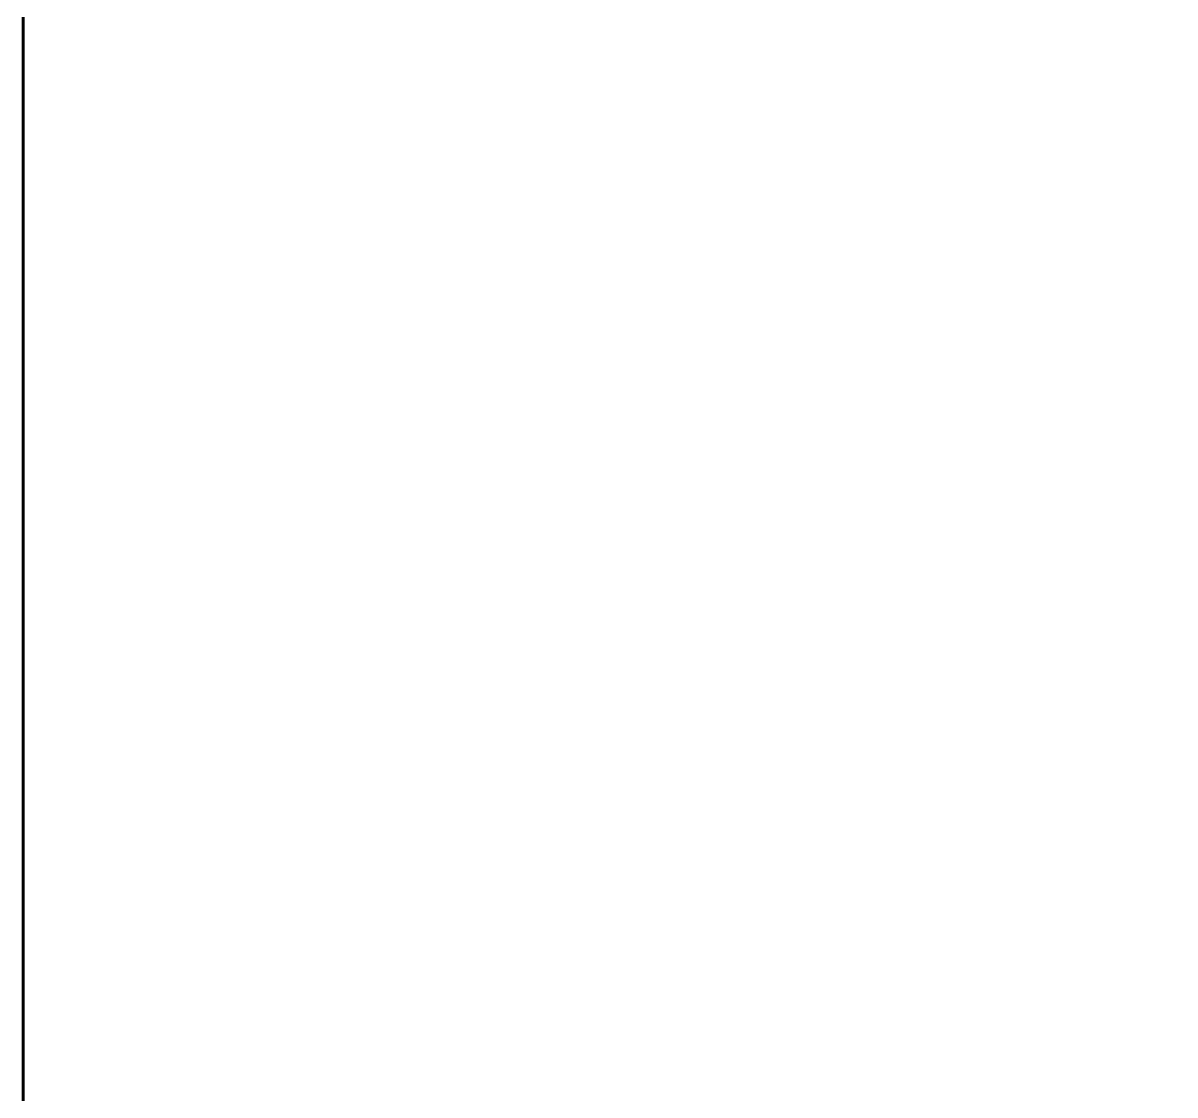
# Model space of a CAD drawing. Header units: millimetres. Extents: x 470010 to 1231400, y -134005 to 421770.
# Drawn here: x 672994 to 673725, y -76393 to -75712 of the extents above; entities that cross this region are included whole.
import ezdxf
from ezdxf.enums import TextEntityAlignment as Align

# ---------------------------------------------------------------- set-up
doc = ezdxf.new("R2010")
doc.units = ezdxf.units.MM
doc.layers.get('Defpoints').update_dxf_attribs({"color": 140})
doc.layers.add('0) шп потолок', color=3, linetype='Continuous', lineweight=60)
doc.styles.add('style1', font='ARIALN.TTF')

# ---------------------------------------------------------------- blocks, each defined once
blk = doc.blocks.new('A$C9108343f')
at = {"layer": '0) шп потолок'}
blk.add_lwpolyline([(14854.96, 26375), (14854.96, 29445), (7274.96, 29445), (7274.96, 20375), (14854.96, 20375), (14854.96, 25235)], dxfattribs=at)
at = {"layer": 'Defpoints', "color": 18, "true_color": 0x000000, "style": 'style1'}
for p in [(143949.34, 316089.12), (143974.98, 281639.5), (143890.4, 273244.71), (143839.99, 264276.81), (143967.75, 254892.38), (12251.96, 104178.14), (12382.58, 96023.14)]:
    blk.add_attdef('АР-ПОМЕЩЕНИЕ:НАИМЕНОВАНИЕ', text='', height=100, dxfattribs=at).set_placement(p, align=Align.MIDDLE)
at = {"layer": 'Defpoints', "color": 18, "true_color": 0x000000, "style": 'style1', "flags": 8}
for p in [(143951.3, 279099.09), (143848.34, 269251.11), (143875.33, 260094.25), (144049.74, 250824.7), (163419.28, 238153.36), (155897.46, 237965.97), (183037.2, 237965.97), (143342.94, 237876.19)]:
    blk.add_attdef('АР-ПОМЕЩЕНИЕ:НАИМЕНОВАНИЕ', text='', height=100, dxfattribs=at).set_placement(p, align=Align.MIDDLE)

msp = doc.modelspace()

# ---------------------------------------------------------------- linework, layer by layer
at = {"layer": '0) шп потолок'}
msp.add_lwpolyline([(680573.57, -73991.242), (680573.57, -70921.242), (672993.57, -70921.242), (672993.57, -79991.242), (680573.57, -79991.242), (680573.57, -75131.242)], dxfattribs=at)

# ---------------------------------------------------------------- block references
msp.add_blockref('A$C9108343f', (665718.612, -100366.242))

doc.saveas('drawing.dxf')
